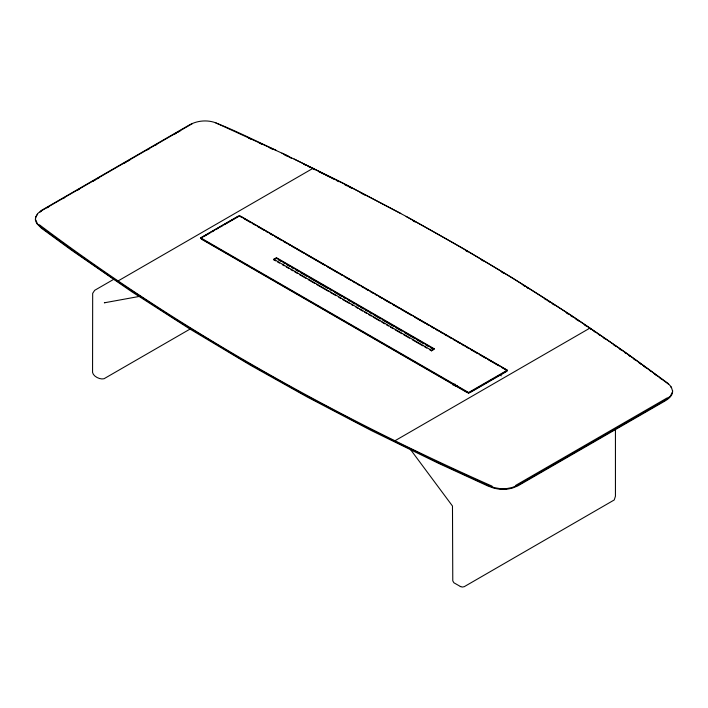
<?xml version="1.0" encoding="UTF-8"?>
<svg xmlns="http://www.w3.org/2000/svg" width="708" height="708" viewBox="0 0 708 708"><rect width="100%" height="100%" fill="white"/><g stroke="black" fill="none" stroke-linecap="round" stroke-linejoin="round"><path stroke-width="1.06" d="M672.6 390.48C673.193 395.524 668.52 398.94 664.679 401.179L517.743 485.945L512.052 488.219L506.229 489.37L500.264 489.387L494.175 488.263L487.954 486.015L438.217 463.182L371.665 430.703L307.254 397.002L250.552 365.284L190.231 329.22L132.042 291.926L71.004 249.827L41.436 228.224L36.683 223.454L35.4 219.958L35.639 216.993L37.621 213.63L41.568 210.338L188.39 125.511C195.957 120.979 205.347 119.705 213.825 122.174C235.021 130.263 255.261 140.795 275.925 150.158M460.306 586.454L462.182 587.047L464.218 586.693L614.234 499.954L615.438 496.211L615.438 429.358M35.409 218.816L36.081 216.551M672.591 391.621L670.379 396.126L664.679 400.489L517.743 485.254L512.052 487.538L506.229 488.679L500.264 488.697L494.175 487.582L487.954 485.334L438.217 462.492L365.717 427.004L301.502 393.188L239.428 358.133L174.15 318.485L111.413 277.368L75.995 252.703L41.436 227.534L37.542 223.94L35.4 219.276M36.745 215.427L37.621 214.312M40.807 211.152L192.257 123.714M40.037 212.117L41.568 211.028M667.193 397.914L515.743 485.352M47.038 207.798L48.905 206.727M62.853 198.674L64.711 197.603M77.73 190.08L79.588 189.009M92.606 181.496L95.394 179.885M97.262 178.805L99.12 177.735M124.227 163.238L126.086 162.167M127.944 161.097L129.803 160.017M147.476 149.822L149.335 148.742M154.91 145.521L156.778 144.45M174.442 134.246L176.301 133.175M178.159 132.104L180.018 131.024M113.838 279.262L94.677 290.324L92.677 293.342L92.562 372.461C93.27 376.497 100.147 379.851 104.023 378.736L190.24 328.963M200.691 237.853L239.393 215.506L507.309 370.187L507.309 370.7L468.608 393.037L200.691 238.366L200.691 237.853L468.608 392.524L507.309 370.187M203.523 236.729L210.134 232.914M212.019 231.826L213.913 230.737M215.798 229.649L218.63 228.011M220.515 226.923L222.401 225.834M224.294 224.737L238.446 216.568M273.775 259.243L276.456 257.694L434.225 348.787L434.225 349.301L276.456 258.216L273.775 259.765L273.775 259.243L431.544 350.336L434.225 348.787M429.632 349.743L431.544 350.849L433.331 349.814M453.067 385.17L454.97 384.072M455.244 386.533L457.156 385.426M394.967 440.757L589.87 328.131M105.094 302.555L104.342 302.803L140.104 296.289M215.922 122.918L288.147 155.99M492.078 486.148C332.61 415.384 179.071 329.68 39.427 224.817M248.605 138.078L251.269 139.308M259.225 142.998L261.863 144.228M269.783 147.945L272.421 149.193M281.943 153.149L342.283 182.744L400.746 213.435M284.66 155.008L287.28 156.264M289.014 157.096L291.625 158.353M294.112 158.99L347.973 185.788L406.498 216.568L463.014 248.384L512.371 277.89L570.754 315.078L627.005 353.496L668.078 383.417L671.317 386.984L672.6 391.161M303.759 164.238L306.352 165.504M308.077 166.353L310.662 167.619M312.387 168.469L314.963 169.743M318.396 171.442L324.397 174.425M325.246 174.849L330.37 177.416M410.525 449.545L452.483 506.034L452.775 580.834L453.89 582.773L460.66 586.631M331.229 177.841L334.636 179.558M336.335 180.416L338.884 181.708M344.823 184.726L347.363 186.027M349.053 186.885L351.584 188.186M360.983 193.045L364.894 195.081M406.144 216.533C497.255 266.412 585.684 321.6 668.573 384.249M413.18 220.914L415.083 221.958M313.033 168.3L118.13 280.917M240.348 216.577L242.26 217.675M244.18 218.781L250.88 222.648M252.791 223.755L254.703 224.861M257.57 226.516L264.27 230.383M266.181 231.489L268.102 232.596M270.014 233.702L272.881 235.357M274.793 236.463L281.492 240.331M283.404 241.437L286.28 243.092M288.191 244.198L290.103 245.304M292.015 246.402L294.891 248.066M296.802 249.163L303.502 253.03M305.413 254.137L324.547 265.19M327.423 266.845L337.946 272.925M339.858 274.023L341.778 275.129M344.646 276.784L351.345 280.651M353.257 281.757L355.168 282.864M357.08 283.97L359.956 285.625M361.868 286.731L363.779 287.837M365.691 288.944L368.567 290.599M370.479 291.705L373.346 293.36M375.267 294.466L377.178 295.572M379.09 296.679L381.957 298.334M383.878 299.44L390.568 303.307M392.489 304.405L399.179 308.272M401.1 309.378L411.622 315.458M414.49 317.113L425.021 323.193M426.933 324.299L428.844 325.397M431.712 327.061L433.632 328.167M435.544 329.264L438.411 330.928M440.323 332.025L442.243 333.132M444.155 334.238L447.022 335.893M448.943 336.999L450.854 338.105M453.722 339.76L455.633 340.867M457.554 341.973L460.421 343.628M462.333 344.734L464.244 345.84M466.165 346.947L469.032 348.601M470.944 349.708L477.643 353.575M479.555 354.681L486.254 358.549M488.166 359.646L498.697 365.726M501.565 367.381L507.309 370.7M499.423 374.736L501.335 375.842M278.368 259.836L281.235 261.491M283.147 262.597L285.059 263.695M286.97 264.801L289.837 266.456M291.749 267.562L293.67 268.668M295.581 269.775L298.449 271.43M300.36 272.527L307.051 276.394M308.962 277.501L328.087 288.537M329.999 289.643L331.91 290.749M334.778 292.404L341.477 296.271M343.389 297.369L345.3 298.475M348.168 300.13L350.079 301.236M351.991 302.343L354.858 303.998M356.77 305.104L358.69 306.21M360.602 307.307L363.469 308.962M365.381 310.069L367.293 311.175M369.204 312.281L372.072 313.936M373.983 315.042L380.683 318.901M382.594 320.007L394.064 326.636M395.976 327.733L401.71 331.052M404.587 332.707L415.1 338.778M417.012 339.884L423.703 343.743M425.623 344.849L428.49 346.504M430.402 347.61L432.314 348.717M273.775 259.765L275.686 260.863M277.598 261.969L279.51 263.075M282.377 264.73L284.297 265.836M286.209 266.934L289.076 268.598M290.988 269.695L292.9 270.801M294.811 271.907L297.679 273.562M299.59 274.669L306.29 278.527M308.201 279.633L314.892 283.501M316.803 284.607L328.282 291.227M330.194 292.333L335.928 295.643M338.796 297.298L340.707 298.404M342.619 299.511L349.31 303.369M351.23 304.475L353.142 305.582M356.009 307.237L357.921 308.343M359.832 309.449L362.7 311.104M364.611 312.201L366.523 313.308M368.434 314.414L371.302 316.069M373.222 317.175L379.913 321.034M381.824 322.14L384.692 323.795M386.603 324.901L388.515 326.007M390.427 327.114L393.294 328.769M395.214 329.875L401.905 333.734M403.817 334.84L409.551 338.15M412.419 339.805L422.941 345.885M424.853 346.982L426.765 348.088M465.793 250.685L467.643 251.765M481.458 259.898L483.299 260.986M501.53 271.943L504.246 273.598M523.15 285.244L524.938 286.359M526.725 287.475L528.513 288.599M544.487 298.705L546.249 299.838M548.01 300.962L549.771 302.095M552.408 303.794L554.169 304.927M566.409 312.901L568.143 314.042M570.754 315.759L572.489 316.91M575.958 319.202L578.551 320.928M584.587 324.963L586.312 326.114M588.879 327.857L591.454 329.592M594.021 331.335L595.729 332.495M598.295 334.238L599.995 335.397M603.402 337.734L605.101 338.902M613.562 344.761L616.093 346.522M619.456 348.876L621.137 350.053M624.491 352.407L626.164 353.593M628.669 355.372L630.341 356.549M633.669 358.921L635.333 360.115M638.651 362.496L641.138 364.284M643.625 366.071L646.094 367.859M649.395 370.257L651.041 371.452M654.316 373.859L656.776 375.665M660.042 378.072L661.679 379.276M670.458 386.497L671.317 387.674M468.608 392.524L468.608 393.037M431.544 350.336L431.544 350.849M276.456 257.694L276.456 258.73M239.393 215.506L239.393 216.02M238.127 216.48A2.522 1.46 0 0 0 237.605 216.71L201.886 237.33A2.522 1.46 0 0 0 201.665 237.472M239.065 216.294A2.522 1.46 0 0 1 239.72 216.294M240.357 216.391A2.522 1.46 0 0 1 241.18 216.71L506.114 369.664A2.522 1.46 0 0 1 506.114 371.727L470.395 392.356A2.522 1.46 0 0 1 466.82 392.356L201.886 239.393A2.522 1.46 0 0 1 201.488 237.631"/></g></svg>
